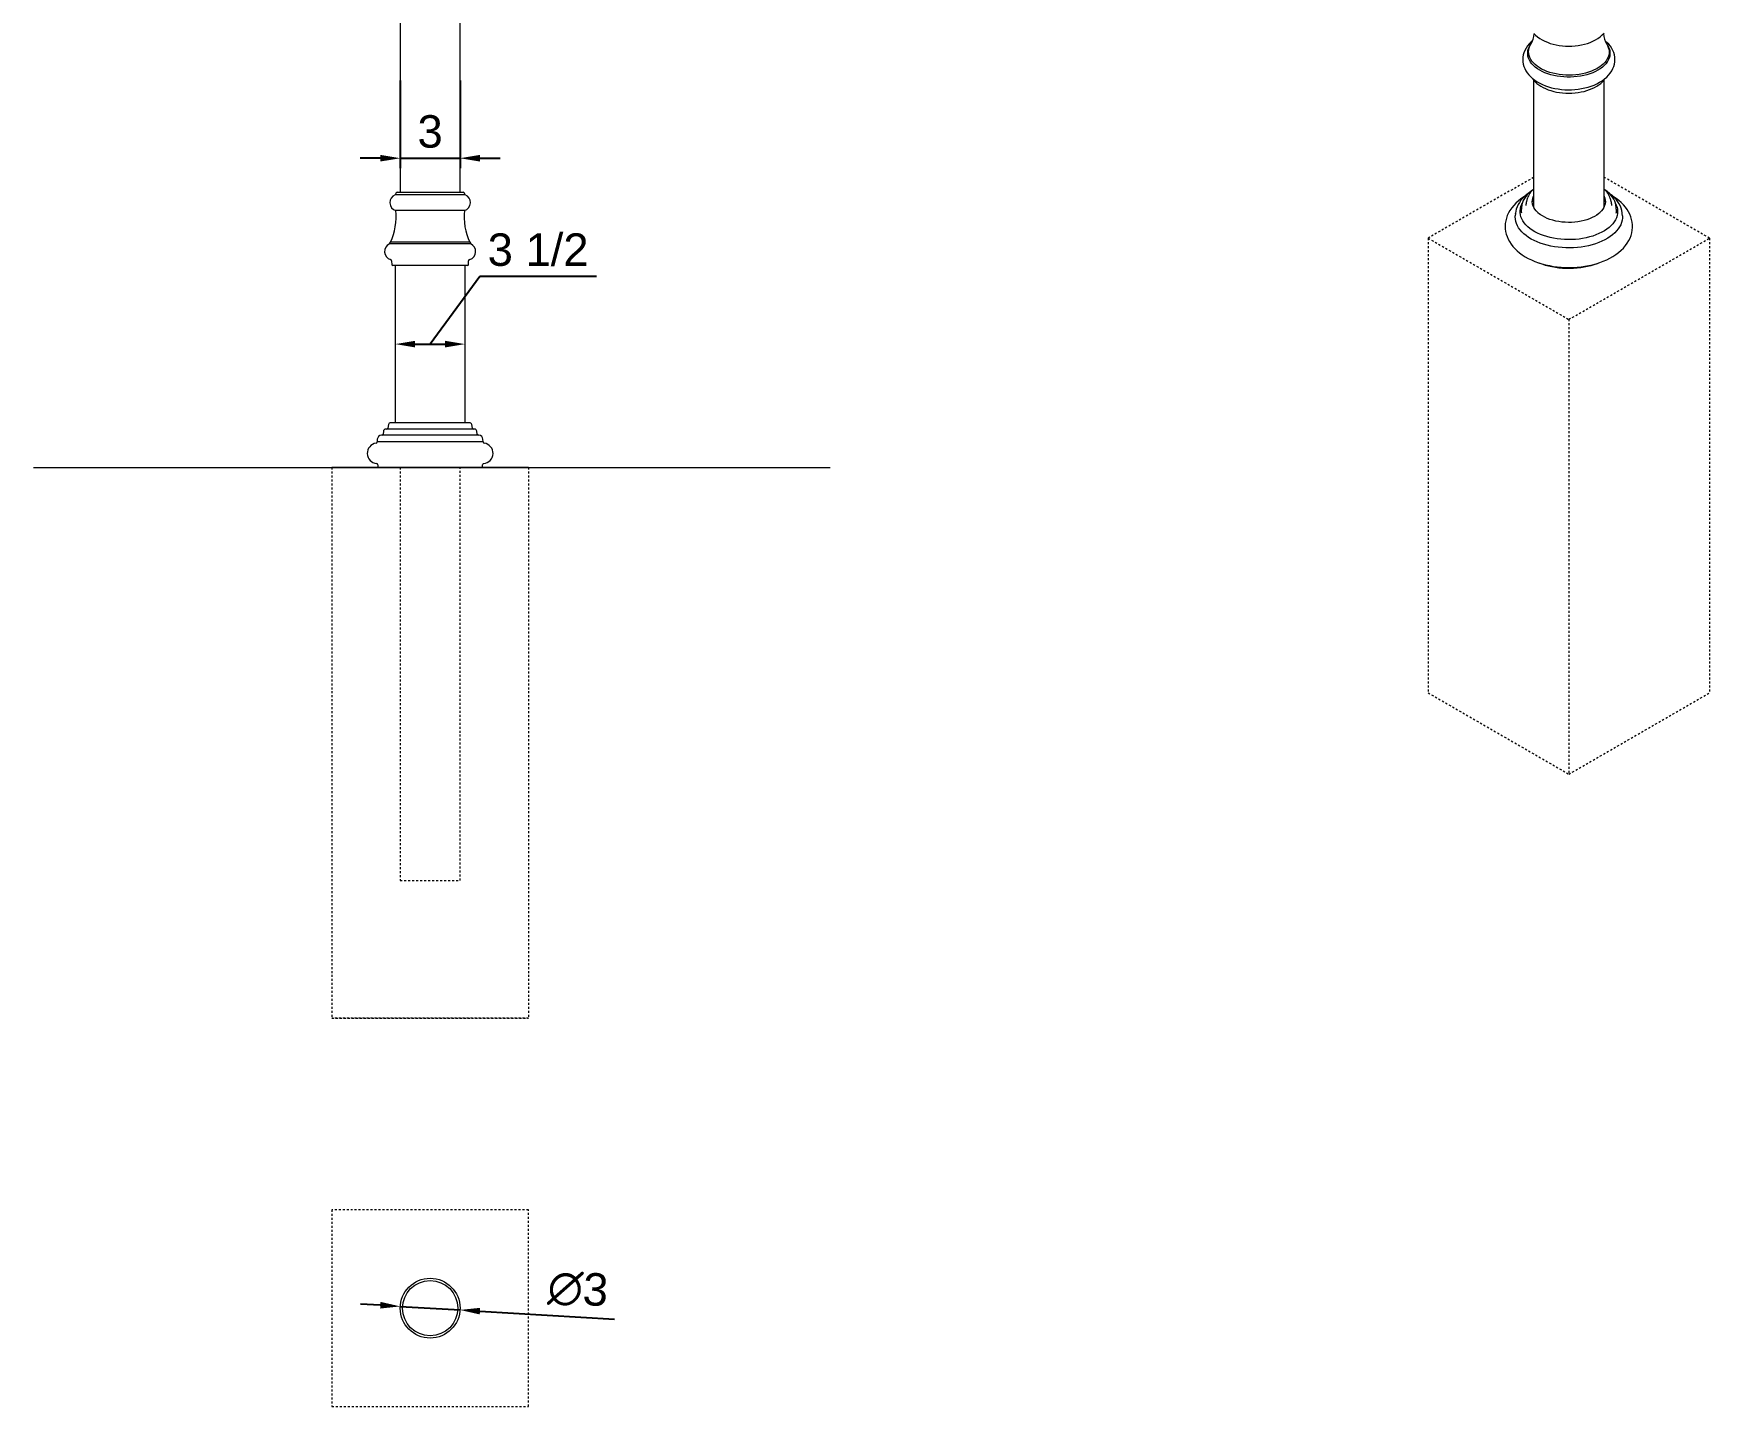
# Model space of a CAD drawing. Header units: inches. Extents: x -11 to 148, y 0 to 136.
# Drawn here: x 64 to 147.9, y 3.6 to 72.4 of the extents above; entities that cross this region are included whole.
import ezdxf

# ---------------------------------------------------------------- set-up
doc = ezdxf.new("R2010")
doc.units = ezdxf.units.IN
doc.linetypes.add('HIDDEN', pattern=[1.905, 1.27, -0.635])
for name, color, linetype, lineweight in [('ZANO_R', 7, 'Continuous', 0), ('ZANO_R_przerywana', 250, 'HIDDEN', 0), ('ZANO_W', 1, 'Continuous', 0)]:
    doc.layers.add(name, color=color, linetype=linetype, lineweight=lineweight)
doc.styles.get("Standard").update_dxf_attribs({"font": 'arial.ttf'})
doc.dimstyles.new('amerykanie', dxfattribs={"dimtxt": 50, "dimasz": 50, "dimexe": 0.5, "dimexo": 0.5, "dimgap": 1, "dimtad": 1, "dimdec": 0, "dimzin": 0, "dimlunit": 5, "dimtxsty": 'Standard', "dimcen": 0.09, "dimclrd": 1, "dimclre": 1, "dimclrt": 1, "dimazin": 0, "dimtfac": 1, "dimtdec": 0, "dimtmove": 0, "dimatfit": 3, "dimfxl": 1, "dimtzin": 0, "dimarcsym": 1})

# ---------------------------------------------------------------- blocks, each defined once
blk = doc.blocks.new('*D376')
at = {"layer": 'ZANO_W', "color": 1, "lineweight": -2}
for p, q in [((82.315, 70.03), (82.315, 65.635)), ((85.311, 70.03), (85.311, 65.635)), ((81.315, 66.135), (80.315, 66.135)), ((82.315, 66.135), (85.311, 66.135)), ((86.311, 66.135), (87.311, 66.135))]:
    blk.add_line(p, q, dxfattribs=at)
at = {"layer": 'ZANO_W', "color": 1}
for points in [[(81.315, 65.969), (81.315, 66.302), (82.315, 66.135)], [(86.311, 66.302), (86.311, 65.969), (85.311, 66.135)]]:
    blk.add_solid(points, dxfattribs=at)
at = {"layer": 'ZANO_W', "color": 1, "insert": (83.813, 67.465), "char_height": 1.625, "attachment_point": 5}
blk.add_mtext('3', dxfattribs=at)
blk = doc.blocks.new('*D377')
at = {"layer": 'ZANO_W', "color": 1, "lineweight": -2}
for p, q in [((86.301, 60.207), (83.813, 56.83)), ((92.135, 60.207), (86.301, 60.207)), ((82.063, 57.33), (82.063, 57.33)), ((85.563, 57.33), (85.563, 57.33)), ((83.063, 56.83), (84.563, 56.83))]:
    blk.add_line(p, q, dxfattribs=at)
at = {"layer": 'ZANO_W', "color": 1}
for points in [[(83.063, 56.996), (83.063, 56.663), (82.063, 56.83)], [(84.563, 56.663), (84.563, 56.996), (85.563, 56.83)]]:
    blk.add_solid(points, dxfattribs=at)
at = {"layer": 'ZANO_W', "color": 1, "insert": (89.218, 61.548), "char_height": 1.625, "attachment_point": 5}
blk.add_mtext('3 1/2', dxfattribs=at)
blk = doc.blocks.new('*D386')
at = {"layer": 'ZANO_W', "color": 1, "lineweight": -2}
for p, q in [((81.319, 8.719), (80.321, 8.778)), ((82.318, 8.659), (85.308, 8.481)), ((86.307, 8.422), (93.045, 8.021))]:
    blk.add_line(p, q, dxfattribs=at)
at = {"layer": 'ZANO_W', "color": 1}
for points in [[(81.31, 8.552), (81.329, 8.885), (82.318, 8.659)], [(86.317, 8.588), (86.297, 8.256), (85.308, 8.481)]]:
    blk.add_solid(points, dxfattribs=at)
at = {"layer": 'ZANO_W', "color": 1, "insert": (91.213, 9.508), "char_height": 1.625, "attachment_point": 5, "rotation": 356.59407}
blk.add_mtext('∅3', dxfattribs=at)

msp = doc.modelspace()

# ---------------------------------------------------------------- linework, layer by layer
at = {"layer": 'ZANO_R'}
for p, q in [((82.31503, 76.63265), (82.31503, 64.42793)), ((85.31109, 64.42793), (85.31109, 76.63265)), ((139.04761, 70.06803), (139.04761, 63.70468)), ((142.58851, 63.70468), (142.58851, 70.06794)), ((85.56228, 64.30095), (82.06384, 64.30095)), ((82.15985, 64.42793), (85.46627, 64.42793)), ((138.73718, 64.11119), (138.69638, 63.96841)), ((139.00761, 64.01067), (139.04761, 64.03534)), ((139.0181, 64.04726), (139.04761, 64.07241)), ((139.03557, 64.09203), (139.04762, 64.10624)), ((142.58851, 64.07194), (142.61698, 64.04845)), ((142.58851, 64.03578), (142.63, 64.00981)), ((142.89538, 64.12327), (142.89894, 64.11119)), ((142.93974, 63.96841), (142.89894, 64.11119)), ((85.52536, 63.52211), (82.10076, 63.52211)), ((138.14359, 63.36804), (138.13591, 63.25814)), ((138.14359, 63.36804), (138.14445, 63.37924)), ((138.45574, 63.73246), (138.44084, 63.6053)), ((138.45574, 63.73246), (138.45631, 63.73719)), ((143.17928, 63.74145), (143.18039, 63.73246)), ((143.19528, 63.6053), (143.18039, 63.73246)), ((143.50021, 63.25814), (143.49253, 63.36804)), ((85.85102, 61.84333), (81.7751, 61.84333)), ((85.80388, 61.93136), (81.82224, 61.93136)), ((81.88515, 60.99711), (81.90022, 60.80284)), ((85.68665, 60.76651), (81.93947, 60.76651)), ((82.06306, 60.76651), (82.06306, 52.8925)), ((85.56306, 52.8925), (85.56306, 60.76651)), ((85.7259, 60.80284), (85.74097, 60.99711)), ((85.78261, 52.8925), (81.84352, 52.8925)), ((81.16733, 52.06572), (81.15973, 51.93247)), ((86.24915, 52.26375), (81.37698, 52.26375)), ((81.47269, 52.47065), (81.45793, 52.31602)), ((86.03586, 52.57754), (81.59026, 52.57754)), ((81.72842, 52.80089), (81.68754, 52.62334)), ((85.93858, 52.62334), (85.89771, 52.80089)), ((86.1682, 52.31602), (86.15344, 52.47065)), ((86.4664, 51.93247), (86.45879, 52.06572)), ((86.4664, 51.93247), (81.15973, 51.93247)), ((63.95725, 50.6484), (103.83354, 50.6484)), ((78.8918, 50.6484), (88.73432, 50.6484)), ((88.73432, 50.6484), (78.8918, 50.6484)), ((81.18905, 50.78815), (81.18905, 50.70746)), ((85.31109, 50.6484), (82.31678, 50.6484)), ((86.43708, 50.70746), (86.43708, 50.78815))]:
    msp.add_line(p, q, dxfattribs=at)
at = {"layer": 'ZANO_R', "flags": 128}
for points in [[(139.06538, 72.38681), (139.15321, 72.29763), (139.25218, 72.21323), (139.36171, 72.13433), (139.48094, 72.0616), (139.60881, 71.99567), (139.74414, 71.93698), (139.88578, 71.88583), (140.03273, 71.84238), (140.18404, 71.80672), (140.33882, 71.77891), (140.49618, 71.75898), (140.65527, 71.74696), (140.81522, 71.74286), (140.97518, 71.74668), (141.13428, 71.75842), (141.29166, 71.77805), (141.44649, 71.80557), (141.59795, 71.84095), (141.74523, 71.88416), (141.8875, 71.93521), (142.02394, 71.99408), (142.15365, 72.06074), (142.27567, 72.13516), (142.38885, 72.21709), (142.49192, 72.30607), (142.58367, 72.40141)], [(139.00556, 72.01752), (138.93404, 71.95684), (138.83591, 71.85792), (138.74988, 71.75362), (138.67674, 71.64492), (138.61696, 71.53294), (138.57072, 71.41873), (138.53797, 71.30322), (138.51848, 71.18726), (138.51197, 71.07155), (138.51814, 70.95674), (138.53669, 70.84344), (138.56734, 70.73222), (138.60987, 70.62342), (138.66417, 70.51735), (138.7302, 70.41434), (138.80793, 70.31477), (138.89725, 70.21914), (138.99788, 70.12805), (139.10931, 70.04216), (139.23078, 69.96214), (139.36136, 69.88857), (139.50005, 69.82192), (139.64572, 69.76254), (139.79743, 69.71063), (139.95427, 69.66633), (140.11539, 69.6297), (140.27994, 69.60083), (140.44709, 69.57976), (140.61603, 69.5665), (140.78593, 69.5611), (140.95598, 69.56354), (141.12536, 69.57383), (141.29323, 69.59194), (141.45878, 69.61786), (141.62124, 69.65154), (141.77982, 69.69294), (141.93374, 69.74204), (142.08224, 69.79879), (142.2245, 69.86317), (142.3597, 69.9351), (142.48694, 70.01449), (142.60515, 70.1011), (142.71324, 70.19448), (142.8101, 70.29402), (142.89478, 70.39886), (142.9665, 70.50796), (143.02481, 70.62023), (143.06959, 70.73463), (143.1009, 70.85022), (143.11897, 70.96619), (143.12409, 71.08182), (143.11657, 71.19651), (143.0967, 71.3096), (143.06476, 71.42058), (143.02096, 71.5291), (142.96538, 71.63486), (142.89808, 71.73752), (142.8191, 71.83668), (142.72854, 71.93185), (142.63075, 72.01882)], [(142.71204, 71.85313), (142.73879, 71.81548), (142.79412, 71.72243), (142.83595, 71.62707), (142.864, 71.53004), (142.87807, 71.432), (142.87807, 71.33363), (142.864, 71.23559), (142.83595, 71.13856), (142.79412, 71.0432), (142.73879, 70.95016), (142.67034, 70.86007), (142.58923, 70.77355), (142.49603, 70.6912), (142.39137, 70.61357), (142.27595, 70.54119), (142.15058, 70.47457), (142.01611, 70.41415), (141.87345, 70.36034), (141.72358, 70.31352), (141.56753, 70.274), (141.40636, 70.24206), (141.24117, 70.21791), (141.07309, 70.20172), (140.90326, 70.1936), (140.73286, 70.1936), (140.56304, 70.20172), (140.39495, 70.21791), (140.22976, 70.24206), (140.06859, 70.274), (139.91254, 70.31352), (139.76267, 70.36034), (139.62002, 70.41415), (139.48554, 70.47457), (139.36017, 70.54119), (139.24476, 70.61357), (139.14009, 70.6912), (139.04689, 70.77355), (138.96579, 70.86007), (138.89734, 70.95016), (138.842, 71.0432), (138.80017, 71.13856), (138.77212, 71.23559), (138.75805, 71.33363), (138.75805, 71.432), (138.77213, 71.53004), (138.80017, 71.62707), (138.842, 71.72243), (138.89734, 71.81548), (138.92344, 71.85227)], [(142.71585, 71.8449), (142.75217, 71.77992), (142.7924, 71.68535), (142.81879, 71.58917), (142.83115, 71.49206), (142.82938, 71.39468), (142.81351, 71.29774), (142.78363, 71.2019), (142.73998, 71.10784), (142.68284, 71.01622), (142.61262, 70.92768), (142.52981, 70.84284), (142.435, 70.7623), (142.32884, 70.68662), (142.21209, 70.61634), (142.08556, 70.55194), (141.95014, 70.49389), (141.80678, 70.44257), (141.65648, 70.39836), (141.50031, 70.36157), (141.33934, 70.33245), (141.17472, 70.31121), (141.0076, 70.29799), (140.83915, 70.2929), (140.67055, 70.29595), (140.50299, 70.30715), (140.33764, 70.32639), (140.17565, 70.35356), (140.01818, 70.38846), (139.86631, 70.43084), (139.72112, 70.48041), (139.58362, 70.53682), (139.45478, 70.59967), (139.33551, 70.66853), (139.22663, 70.74291), (139.12891, 70.82228), (139.04305, 70.9061), (138.96963, 70.99377), (138.90918, 71.08468), (138.86212, 71.17819), (138.82878, 71.27365), (138.80939, 71.37038), (138.80409, 71.46771), (138.81292, 71.56495), (138.83582, 71.66143), (138.87261, 71.75646), (138.92079, 71.84573)], [(139.01244, 70.11683), (139.0676, 70.0403), (139.13995, 69.95902), (139.22334, 69.88143), (139.31719, 69.80809), (139.42086, 69.7395), (139.53364, 69.6761), (139.65474, 69.61831), (139.78336, 69.56647), (139.91866, 69.52091), (140.05976, 69.48188), (140.20573, 69.44965), (140.35564, 69.42438), (140.50852, 69.40624), (140.66339, 69.39534), (140.81926, 69.39173), (140.97511, 69.39545), (141.12995, 69.40646), (141.28278, 69.42471), (141.43262, 69.45008), (141.57851, 69.48242), (141.7195, 69.52153), (141.85469, 69.56718), (141.98322, 69.61911), (142.10424, 69.67701), (142.21696, 69.74054), (142.32065, 69.80933), (142.41459, 69.88297), (142.49811, 69.96099), (142.57062, 70.04291), (142.62364, 70.11707)], [(82.15985, 64.42793), (82.12573, 64.41514), (82.10338, 64.39358), (82.08893, 64.36662), (82.06384, 64.30095)], [(85.56228, 64.30095), (85.54622, 64.34175), (85.52861, 64.3844), (85.51436, 64.40368), (85.49421, 64.41873), (85.46627, 64.42793)], [(138.59509, 64.21511), (138.56548, 64.19751), (138.42308, 64.10067), (138.29026, 63.99709), (138.1679, 63.88719), (138.05684, 63.77152), (137.95786, 63.65079), (137.87158, 63.5258), (137.79841, 63.39743), (137.73858, 63.26653), (137.6921, 63.1339), (137.65889, 63.00026), (137.63876, 62.86624), (137.63152, 62.73241), (137.63693, 62.59927), (137.65479, 62.46734), (137.68491, 62.33712), (137.72712, 62.20892), (137.78132, 62.08306), (137.84748, 61.95982), (137.92556, 61.83956), (138.01551, 61.72266), (138.1172, 61.60958), (138.23036, 61.50088), (138.35456, 61.39711), (138.48921, 61.29887), (138.63357, 61.20667), (138.78684, 61.12095), (138.94816, 61.04207), (139.11665, 60.97031), (139.29153, 60.90584), (139.47203, 60.84879), (139.65744, 60.79925), (139.84702, 60.75731), (140.04006, 60.72302), (140.23588, 60.69643), (140.43375, 60.67757), (140.63297, 60.66648), (140.83284, 60.66317), (141.03266, 60.66763), (141.2317, 60.67987), (141.42925, 60.69986), (141.62461, 60.72758), (141.81711, 60.76298), (142.00606, 60.80602), (142.19079, 60.85666), (142.37064, 60.91484), (142.54492, 60.98051), (142.71297, 61.05361), (142.87409, 61.13407), (143.02755, 61.22178), (143.17258, 61.3166), (143.30827, 61.41826), (143.43376, 61.52637), (143.54819, 61.64043), (143.65076, 61.75977), (143.74079, 61.88361), (143.8178, 62.01108), (143.88152, 62.14133), (143.93188, 62.27354), (143.96893, 62.40696), (143.99284, 62.54092), (144.00382, 62.67486), (144.00206, 62.80825), (143.9878, 62.94061), (143.96122, 63.07136), (143.92252, 63.20018), (143.8718, 63.32675), (143.80911, 63.45078), (143.7345, 63.57195), (143.64799, 63.68987), (143.54969, 63.80411), (143.43983, 63.91415), (143.31878, 64.01941), (143.18315, 64.12211), (143.18315, 64.12211)], [(138.8019, 64.37858), (138.72338, 64.32284), (138.61153, 64.23087), (138.51028, 64.13377), (138.42031, 64.03203), (138.34226, 63.92627), (138.27665, 63.81721), (138.22383, 63.70563), (138.18401, 63.59234), (138.1572, 63.47808), (138.1454, 63.38094)], [(143.15922, 63.86951), (143.19549, 63.79069), (143.23091, 63.68597), (143.25252, 63.58), (143.26017, 63.47339), (143.25384, 63.36676), (143.23356, 63.2607), (143.19944, 63.15584), (143.15168, 63.05276), (143.09056, 62.95207), (143.01642, 62.85433), (142.92968, 62.76011), (142.83085, 62.66995), (142.72049, 62.58436), (142.59924, 62.50383), (142.46778, 62.42882), (142.32687, 62.35978), (142.17732, 62.29708), (142.01999, 62.24109), (141.85577, 62.19213), (141.68561, 62.15047), (141.51047, 62.11637), (141.33137, 62.09001), (141.14933, 62.07155), (140.9654, 62.06109), (140.78062, 62.05869), (140.59605, 62.06436), (140.41276, 62.07807), (140.23178, 62.09975), (140.05417, 62.12926), (139.88093, 62.16645), (139.71306, 62.21109), (139.55152, 62.26294), (139.39723, 62.32169), (139.25108, 62.387), (139.11391, 62.45851), (138.98649, 62.53581), (138.86957, 62.61845), (138.76381, 62.70595), (138.66982, 62.79782), (138.58813, 62.89353), (138.51921, 62.99254), (138.46347, 63.09427), (138.4212, 63.19814), (138.39267, 63.30356), (138.37803, 63.40992), (138.37737, 63.51662), (138.39068, 63.62304), (138.4179, 63.72857), (138.45887, 63.83262), (138.4813, 63.87797)], [(139.00157, 64.54421), (138.92795, 64.49034), (138.82748, 64.40439), (138.73774, 64.31383), (138.65937, 64.21918), (138.59293, 64.12104), (138.53886, 64.02011), (138.49748, 63.91714), (138.46894, 63.81289), (138.45765, 63.73758)], [(138.73718, 64.11119), (138.74014, 64.12128), (138.7421, 64.12768)], [(139.40352, 63.30201), (139.35079, 63.34092), (139.25985, 63.41825), (139.1811, 63.49992), (139.11517, 63.58529), (139.06256, 63.67368), (139.02369, 63.76442), (138.99887, 63.85678), (138.98828, 63.95005), (138.99201, 64.0435), (139.01004, 64.13639), (139.04221, 64.22799), (139.04762, 64.24019)], [(139.03916, 64.10391), (139.04196, 64.10755), (139.04761, 64.11482)], [(142.58851, 64.24019), (142.59474, 64.22606), (142.62662, 64.13442), (142.64434, 64.04152), (142.64777, 63.94807), (142.63688, 63.85481), (142.61175, 63.76247), (142.57259, 63.67178), (142.51969, 63.58344), (142.45348, 63.49814), (142.37447, 63.41656), (142.28328, 63.33932), (142.20368, 63.28218)], [(143.17778, 63.74218), (143.17395, 63.77735), (143.15019, 63.88041), (143.11415, 63.98198), (143.06594, 64.08166), (143.00568, 64.17901), (142.93356, 64.27353), (142.84991, 64.36466), (142.75517, 64.45184), (142.65519, 64.53066), (142.62866, 64.54975)], [(143.49116, 63.36775), (143.48927, 63.40514), (143.47102, 63.51814), (143.44046, 63.62971), (143.39771, 63.73952), (143.34284, 63.84724), (143.27592, 63.95245), (143.19711, 64.05467), (143.10668, 64.15337), (143.00504, 64.24798), (142.89272, 64.33794), (142.84942, 64.36935), (142.83179, 64.38135)], [(143.18315, 64.12211), (143.1062, 64.17454), (143.04068, 64.21481)], [(143.50021, 63.25814), (143.50076, 63.24974), (143.50053, 63.13785), (143.48631, 63.02626), (143.45819, 62.91555), (143.41629, 62.8063), (143.36086, 62.69909), (143.29216, 62.59446), (143.21057, 62.49297), (143.1165, 62.39514), (143.01045, 62.30148), (142.89297, 62.21248), (142.76467, 62.12862), (142.62623, 62.05031), (142.47835, 61.97797), (142.32182, 61.91199), (142.15745, 61.85269), (141.9861, 61.8004), (141.80866, 61.75538), (141.62605, 61.71787), (141.43923, 61.68807), (141.24918, 61.66612), (141.05687, 61.65215), (140.86332, 61.64623), (140.66953, 61.64838), (140.47652, 61.6586), (140.28529, 61.67683), (140.09684, 61.70299), (139.91215, 61.73692), (139.73217, 61.77846), (139.55787, 61.82739), (139.39013, 61.88345), (139.22983, 61.94635), (139.07782, 62.01577), (138.93488, 62.09133), (138.80175, 62.17266), (138.67914, 62.25932), (138.56768, 62.35085), (138.46795, 62.4468), (138.38048, 62.54665), (138.30571, 62.64988), (138.24405, 62.75595), (138.1958, 62.86432), (138.16122, 62.97442), (138.14049, 63.08567), (138.13373, 63.19749), (138.13591, 63.25814)], [(142.36682, 63.40445), (142.31941, 63.36457), (142.21947, 63.29141), (142.10886, 63.22355), (141.98843, 63.16152), (141.8591, 63.10578), (141.72184, 63.05676), (141.5777, 63.01483), (141.42778, 62.98032), (141.27322, 62.95348), (141.1152, 62.93452), (140.95491, 62.92358), (140.79358, 62.92075), (140.63244, 62.92604), (140.47272, 62.93942), (140.31562, 62.96079), (140.16234, 62.98998), (140.01406, 63.02678), (139.87189, 63.07089), (139.73693, 63.12199), (139.61019, 63.17968), (139.49264, 63.24353), (139.38519, 63.31306), (139.28864, 63.38772), (139.26234, 63.41065)], [(139.31227, 60.89928), (139.3162, 60.89759), (139.47064, 60.84019), (139.63141, 60.78919), (139.79774, 60.74481), (139.96885, 60.70723), (140.14394, 60.67664), (140.32218, 60.65315), (140.50275, 60.63686), (140.68478, 60.62786), (140.86744, 60.62618), (141.04987, 60.63182), (141.23121, 60.64476), (141.41061, 60.66495), (141.58723, 60.69229), (141.76025, 60.72667), (141.92885, 60.76794), (142.09225, 60.81591), (142.24968, 60.87039), (142.31651, 60.89733)]]:
    msp.add_lwpolyline(points, dxfattribs=at)
at = {"layer": 'ZANO_R'}
for radius in [1.49803, 1.49803, 1.38386]:
    msp.add_circle((83.81306, 8.57044), radius, dxfattribs=at)
for centre, radius, start, end in [((137.89549, 72.46888), 1.19939, 328.8060778, 354.8744762), ((143.75989, 72.47213), 1.21794, 185.1344827, 210.89424), ((82.20319, 63.91726), 0.40821, 109.9603506, 255.4670022), ((85.42293, 63.91726), 0.40821, 284.5329978, 70.0396494), ((139.40108, 63.76535), 0.73337, 163.9258909, 180.2999242), ((139.6776, 63.84), 0.9772, 130.1424874, 162.7926825), ((139.45617, 63.89883), 0.46488, 151.5031756, 174.3543299), ((141.95341, 63.83702), 0.98314, 16.9893976, 49.7597058), ((142.13699, 63.88169), 0.50984, 6.0044135, 27.6738849), ((142.23496, 63.76534), 0.73346, 359.71455, 16.0731249), ((79.0859, 63.2302), 3.02896, 334.6080107, 5.5303863), ((88.54022, 63.2302), 3.02896, 174.4696137, 205.3919893), ((139.23308, 63.51247), 0.79766, 173.3165567, 188.0475594), ((142.40189, 63.51246), 0.79881, 350.3722052, 6.6743508), ((81.95036, 61.46522), 0.41676, 114.8673902, 253.1404171), ((79.39091, 63.1768), 2.73176, 330.7819428, 332.8763956), ((85.67577, 61.46522), 0.41676, 286.8595829, 65.1326098), ((88.23522, 63.1768), 2.73176, 207.1236044, 209.2180572), ((81.80665, 60.99102), 0.07874, 4.434884, 73.1404171), ((81.93947, 60.80588), 0.03937, 184.434884, 270), ((85.68665, 60.80588), 0.03937, 270, 355.565116), ((85.81947, 60.99102), 0.07874, 106.8595829, 175.565116), ((81.84351, 52.77439), 0.11811, 90, 167.0348227), ((85.78261, 52.77439), 0.11811, 12.9651773, 90), ((81.37698, 52.05376), 0.20999, 90, 176.73476), ((81.39914, 52.32163), 0.05906, 281.4373133, 354.5475633), ((81.59026, 52.45943), 0.11811, 90, 174.5475633), ((81.62999, 52.63659), 0.05906, 270, 347.0348227), ((85.99613, 52.63659), 0.05906, 192.9651773, 270), ((86.03586, 52.45943), 0.11811, 5.4524367, 90), ((86.22698, 52.32163), 0.05906, 185.4524367, 258.5626867), ((86.24915, 52.05376), 0.20999, 3.26524, 90), ((81.17856, 51.36042), 0.51527, 97.7863921, 265.1489379), ((81.10075, 51.92945), 0.05906, 277.7863921, 2.93533), ((86.52537, 51.92945), 0.05906, 177.06467, 262.2136079), ((86.44756, 51.36042), 0.51527, 274.8510621, 82.2136079), ((81.12999, 50.78815), 0.05906, 0, 85.1489379), ((81.2481, 50.70746), 0.05906, 180, 270), ((86.37802, 50.70746), 0.05906, 270, 0), ((86.49613, 50.78815), 0.05906, 94.8510621, 180)]:
    msp.add_arc(centre, radius, start, end, dxfattribs=at)
at = {"layer": 'ZANO_R_przerywana', "ltscale": 0.05}
for p, q in [((139.04761, 65.17754), (133.77703, 62.13489)), ((147.85909, 62.13489), (142.58851, 65.17754)), ((133.77703, 62.13489), (133.77703, 39.36887)), ((133.77703, 62.13489), (140.81806, 58.07019)), ((140.81806, 58.07019), (147.85909, 62.13489)), ((147.85909, 62.13489), (147.85909, 39.36887)), ((140.81806, 58.07019), (140.81806, 35.30417)), ((78.8918, 50.6484), (78.8918, 23.08935)), ((78.8918, 50.6484), (78.8918, 23.08935)), ((82.31503, 50.6484), (82.31503, 29.97911)), ((85.31109, 29.97911), (85.31109, 50.6484)), ((88.73432, 50.6484), (88.73432, 23.08935)), ((88.73432, 50.6484), (88.73432, 23.08935)), ((133.77703, 39.36887), (140.81806, 35.30417)), ((140.81806, 35.30417), (147.85909, 39.36887)), ((82.31503, 29.97911), (85.31109, 29.97911)), ((78.8918, 23.08935), (88.73432, 23.08935)), ((88.73432, 23.08935), (78.8918, 23.08935)), ((78.8918, 13.4917), (78.8918, 3.64918)), ((88.73432, 13.4917), (78.8918, 13.4917)), ((88.73432, 3.64918), (88.73432, 13.4917)), ((78.8918, 3.64918), (88.73432, 3.64918))]:
    msp.add_line(p, q, dxfattribs=at)

# ---------------------------------------------------------------- dimensions: what is measured, and where the dimension line sits
at = {"layer": 'ZANO_W'}
for base, p1, p2, picture, middle in [((85.31109, 66.13517), (82.31503, 70.53029), (85.31109, 70.53029), '*D376', (83.81306, 66.13517)), ((85.56306, 56.8295), (82.06306, 56.8295), (85.56306, 56.8295), '*D377', (86.80077, 60.20705))]:
    dim = msp.add_linear_dim(base=base, p1=p1, p2=p2, dimstyle='amerykanie', override={"dimtxt": 1.625, "dimasz": 1, "dimgap": 0.5, "dimdec": 4, "dimaunit": 1, "dimadec": 1, "dimtdec": 4, "dimtmove": 1, "dimfrac": 2}, dxfattribs=at)
    dim.commit()
    dim.dimension.update_dxf_attribs({"geometry": picture, "text_midpoint": middle, "dimtype": 160})
dim = msp.add_diameter_dim_2p(p1=(82.31768, 8.65944), p2=(85.30845, 8.48145), dimstyle='amerykanie', override={"dimtxt": 1.625, "dimasz": 1, "dimgap": 0.5, "dimdec": 4, "dimaunit": 1, "dimadec": 1, "dimtdec": 4, "dimtmove": 1, "dimfrac": 2}, dxfattribs=at)
dim.commit()
dim.dimension.update_dxf_attribs({"geometry": '*D386', "text_midpoint": (91.13136, 8.1349), "dimtype": 163})

doc.saveas('drawing.dxf')
